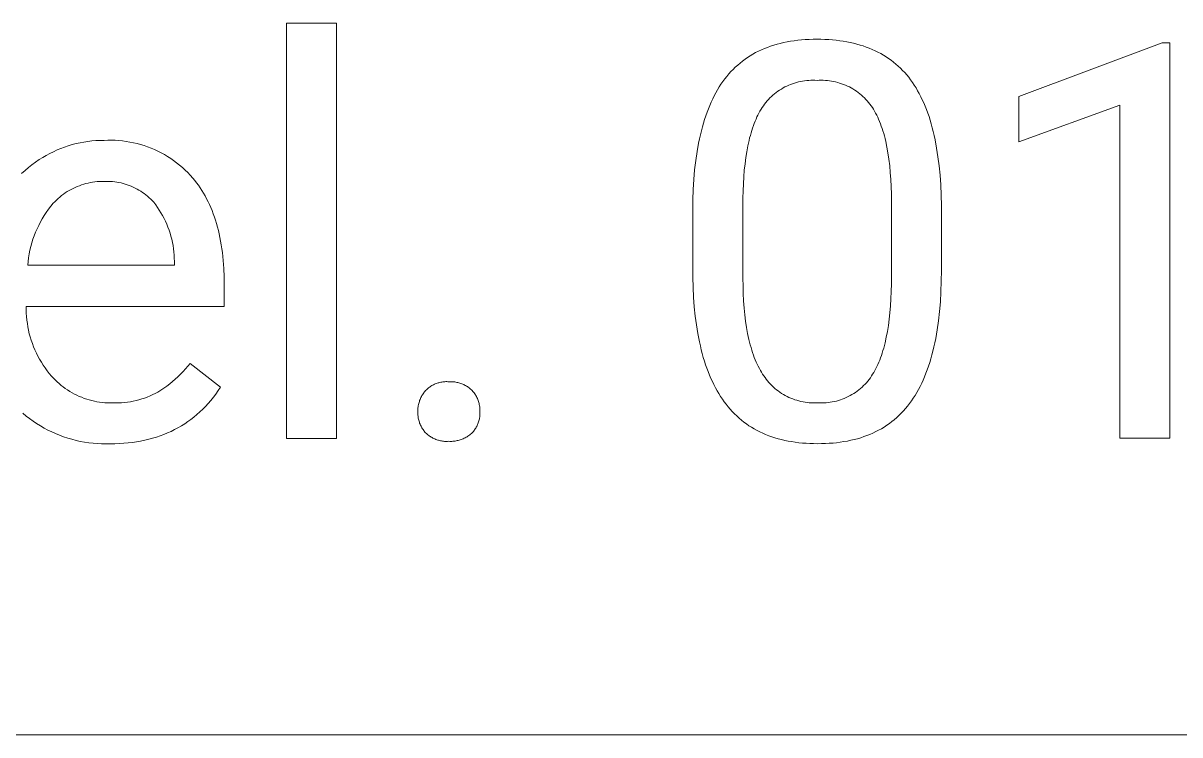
# Model space of a CAD drawing. Header units: millimetres. Extents: x -962 to 3068, y -237 to 2578.
# Drawn here: x 2133.1 to 2245.2, y -12 to 57 of the extents above; entities that cross this region are included whole.
import ezdxf

# ---------------------------------------------------------------- set-up
doc = ezdxf.new("R2010")
doc.units = ezdxf.units.MM
doc.header["$MEASUREMENT"] = 0
doc.layers.add('Domyślny', color=7, linetype='Continuous', true_color=0x000000)

msp = doc.modelspace()

# ---------------------------------------------------------------- linework, layer by layer
at = {"layer": 'Domyślny', "color": 18, "lineweight": 15, "true_color": 0x000000}
for p, q in [((2158.61, 16.73), (2158.61, 56.99)), ((2158.61, 56.99), (2163.45, 56.99)), ((2163.45, 56.99), (2163.45, 16.73)), ((2205.81, 54.85), (2206.13, 54.94)), ((2206.13, 54.94), (2206.45, 55.03)), ((2206.45, 55.03), (2206.77, 55.1)), ((2206.77, 55.1), (2207.11, 55.17)), ((2207.11, 55.17), (2207.45, 55.23)), ((2207.45, 55.23), (2207.79, 55.28)), ((2207.79, 55.28), (2208.15, 55.33)), ((2208.15, 55.33), (2208.51, 55.36)), ((2208.51, 55.36), (2208.87, 55.39)), ((2208.87, 55.39), (2209.24, 55.41)), ((2209.24, 55.41), (2209.62, 55.42)), ((2209.62, 55.42), (2210.01, 55.43)), ((2210.01, 55.43), (2210.39, 55.42)), ((2210.39, 55.42), (2210.77, 55.41)), ((2210.77, 55.41), (2211.14, 55.39)), ((2211.14, 55.39), (2211.5, 55.37)), ((2211.5, 55.37), (2211.86, 55.33)), ((2211.86, 55.33), (2212.21, 55.29)), ((2212.21, 55.29), (2212.55, 55.24)), ((2212.55, 55.24), (2212.89, 55.18)), ((2212.89, 55.18), (2213.22, 55.11)), ((2213.22, 55.11), (2213.55, 55.04)), ((2213.55, 55.04), (2213.86, 54.96)), ((2213.86, 54.96), (2214.18, 54.87)), ((2229.56, 49.87), (2243.45, 55.08)), ((2243.45, 55.08), (2244.21, 55.08)), ((2244.21, 55.08), (2244.21, 16.74)), ((2203.28, 53.66), (2203.53, 53.83)), ((2203.53, 53.83), (2203.79, 53.98)), ((2203.79, 53.98), (2204.06, 54.13)), ((2204.06, 54.13), (2204.34, 54.27)), ((2204.34, 54.27), (2204.62, 54.4)), ((2204.62, 54.4), (2204.91, 54.53)), ((2204.91, 54.53), (2205.2, 54.64)), ((2205.2, 54.64), (2205.5, 54.75)), ((2205.5, 54.75), (2205.81, 54.85)), ((2214.18, 54.87), (2214.48, 54.78)), ((2214.48, 54.78), (2214.78, 54.67)), ((2214.78, 54.67), (2215.07, 54.56)), ((2215.07, 54.56), (2215.36, 54.44)), ((2215.36, 54.44), (2215.64, 54.32)), ((2215.64, 54.32), (2215.91, 54.18)), ((2215.91, 54.18), (2216.18, 54.04)), ((2216.18, 54.04), (2216.44, 53.89)), ((2216.44, 53.89), (2216.7, 53.73)), ((2201.87, 52.51), (2202.09, 52.72)), ((2202.09, 52.72), (2202.32, 52.93)), ((2202.32, 52.93), (2202.55, 53.12)), ((2202.55, 53.12), (2202.78, 53.31)), ((2202.78, 53.31), (2203.03, 53.49)), ((2203.03, 53.49), (2203.28, 53.66)), ((2216.7, 53.73), (2216.94, 53.57)), ((2216.94, 53.57), (2217.19, 53.39)), ((2217.19, 53.39), (2217.42, 53.21)), ((2217.42, 53.21), (2217.65, 53.02)), ((2217.65, 53.02), (2217.87, 52.83)), ((2217.87, 52.83), (2218.09, 52.63)), ((2200.88, 51.33), (2201.07, 51.58)), ((2201.07, 51.58), (2201.26, 51.83)), ((2201.26, 51.83), (2201.46, 52.06)), ((2201.46, 52.06), (2201.66, 52.29)), ((2201.66, 52.29), (2201.87, 52.51)), ((2218.09, 52.63), (2218.3, 52.41)), ((2218.3, 52.41), (2218.51, 52.2)), ((2218.51, 52.2), (2218.7, 51.97)), ((2218.7, 51.97), (2218.9, 51.74)), ((2218.9, 51.74), (2219.08, 51.49)), ((2200.2, 50.24), (2200.36, 50.53)), ((2200.36, 50.53), (2200.53, 50.81)), ((2200.53, 50.81), (2200.7, 51.07)), ((2200.7, 51.07), (2200.88, 51.33)), ((2206.38, 50.5), (2206.22, 50.38)), ((2206.55, 50.6), (2206.38, 50.5)), ((2206.73, 50.71), (2206.55, 50.6)), ((2206.9, 50.8), (2206.73, 50.71)), ((2207.08, 50.89), (2206.9, 50.8)), ((2207.27, 50.97), (2207.08, 50.89)), ((2207.45, 51.05), (2207.27, 50.97)), ((2207.64, 51.12), (2207.45, 51.05)), ((2207.83, 51.18), (2207.64, 51.12)), ((2208.02, 51.24), (2207.83, 51.18)), ((2208.22, 51.29), (2208.02, 51.24)), ((2208.41, 51.33), (2208.22, 51.29)), ((2208.61, 51.37), (2208.41, 51.33)), ((2208.81, 51.4), (2208.61, 51.37)), ((2209.01, 51.43), (2208.81, 51.4)), ((2209.21, 51.44), (2209.01, 51.43)), ((2209.41, 51.45), (2209.21, 51.44)), ((2209.61, 51.46), (2209.41, 51.45)), ((2209.81, 51.45), (2209.61, 51.46)), ((2210.01, 51.44), (2209.81, 51.45)), ((2210.21, 51.45), (2210.01, 51.44)), ((2210.41, 51.46), (2210.21, 51.45)), ((2210.61, 51.45), (2210.41, 51.46)), ((2210.82, 51.44), (2210.61, 51.45)), ((2211.02, 51.43), (2210.82, 51.44)), ((2211.22, 51.4), (2211.02, 51.43)), ((2211.42, 51.37), (2211.22, 51.4)), ((2211.62, 51.34), (2211.42, 51.37)), ((2211.81, 51.29), (2211.62, 51.34)), ((2212.01, 51.24), (2211.81, 51.29)), ((2212.2, 51.18), (2212.01, 51.24)), ((2212.39, 51.12), (2212.2, 51.18)), ((2212.58, 51.05), (2212.39, 51.12)), ((2212.77, 50.97), (2212.58, 51.05)), ((2212.96, 50.89), (2212.77, 50.97)), ((2213.14, 50.8), (2212.96, 50.89)), ((2213.32, 50.71), (2213.14, 50.8)), ((2213.49, 50.61), (2213.32, 50.71)), ((2213.66, 50.5), (2213.49, 50.61)), ((2213.83, 50.39), (2213.66, 50.5)), ((2219.08, 51.49), (2219.26, 51.24)), ((2219.26, 51.24), (2219.43, 50.98)), ((2219.43, 50.98), (2219.6, 50.72)), ((2219.6, 50.72), (2219.76, 50.44)), ((2199.61, 49.02), (2199.75, 49.34)), ((2199.75, 49.34), (2199.9, 49.65)), ((2199.9, 49.65), (2200.05, 49.95)), ((2200.05, 49.95), (2200.2, 50.24)), ((2205.18, 49.45), (2205.05, 49.29)), ((2205.31, 49.59), (2205.18, 49.45)), ((2205.45, 49.74), (2205.31, 49.59)), ((2205.6, 49.88), (2205.45, 49.74)), ((2205.74, 50.01), (2205.6, 49.88)), ((2205.9, 50.14), (2205.74, 50.01)), ((2206.06, 50.27), (2205.9, 50.14)), ((2206.22, 50.38), (2206.06, 50.27)), ((2213.99, 50.27), (2213.83, 50.39)), ((2214.15, 50.14), (2213.99, 50.27)), ((2214.31, 50.01), (2214.15, 50.14)), ((2214.46, 49.88), (2214.31, 50.01)), ((2214.6, 49.74), (2214.46, 49.88)), ((2214.75, 49.6), (2214.6, 49.74)), ((2214.88, 49.45), (2214.75, 49.6)), ((2215.01, 49.29), (2214.88, 49.45)), ((2219.76, 50.44), (2219.92, 50.16)), ((2219.92, 50.16), (2220.07, 49.86)), ((2220.07, 49.86), (2220.21, 49.56)), ((2220.21, 49.56), (2220.35, 49.25)), ((2229.56, 45.47), (2229.56, 49.87)), ((2199.23, 48.01), (2199.35, 48.36)), ((2199.35, 48.36), (2199.48, 48.69)), ((2199.48, 48.69), (2199.61, 49.02)), ((2204.38, 48.27), (2204.28, 48.08)), ((2204.48, 48.46), (2204.38, 48.27)), ((2204.59, 48.64), (2204.48, 48.46)), ((2204.69, 48.81), (2204.59, 48.64)), ((2204.81, 48.97), (2204.69, 48.81)), ((2204.92, 49.13), (2204.81, 48.97)), ((2205.05, 49.29), (2204.92, 49.13)), ((2215.14, 49.13), (2215.01, 49.29)), ((2215.26, 48.97), (2215.14, 49.13)), ((2215.37, 48.81), (2215.26, 48.97)), ((2215.48, 48.64), (2215.37, 48.81)), ((2215.59, 48.46), (2215.48, 48.64)), ((2215.69, 48.27), (2215.59, 48.46)), ((2215.79, 48.08), (2215.69, 48.27)), ((2220.35, 49.25), (2220.49, 48.93)), ((2220.49, 48.93), (2220.62, 48.61)), ((2220.62, 48.61), (2220.74, 48.27)), ((2220.74, 48.27), (2220.86, 47.93)), ((2239.34, 49.05), (2229.56, 45.47)), ((2239.34, 16.74), (2239.34, 49.05)), ((2198.9, 46.93), (2199, 47.3)), ((2199, 47.3), (2199.11, 47.66)), ((2199.11, 47.66), (2199.23, 48.01)), ((2203.92, 47.27), (2203.84, 47.05)), ((2204.01, 47.48), (2203.92, 47.27)), ((2204.1, 47.69), (2204.01, 47.48)), ((2204.19, 47.89), (2204.1, 47.69)), ((2204.28, 48.08), (2204.19, 47.89)), ((2215.89, 47.88), (2215.79, 48.08)), ((2215.98, 47.67), (2215.89, 47.88)), ((2216.07, 47.46), (2215.98, 47.67)), ((2216.16, 47.24), (2216.07, 47.46)), ((2216.24, 47.01), (2216.16, 47.24)), ((2220.86, 47.93), (2220.97, 47.58)), ((2220.97, 47.58), (2221.08, 47.22)), ((2221.08, 47.22), (2221.18, 46.85)), ((2198.61, 45.77), (2198.7, 46.16)), ((2198.7, 46.16), (2198.8, 46.55)), ((2198.8, 46.55), (2198.9, 46.93)), ((2203.55, 46.11), (2203.48, 45.86)), ((2203.61, 46.35), (2203.55, 46.11)), ((2203.69, 46.59), (2203.61, 46.35)), ((2203.76, 46.82), (2203.69, 46.59)), ((2203.84, 47.05), (2203.76, 46.82)), ((2216.32, 46.78), (2216.24, 47.01)), ((2216.4, 46.54), (2216.32, 46.78)), ((2216.47, 46.3), (2216.4, 46.54)), ((2216.54, 46.05), (2216.47, 46.3)), ((2216.6, 45.79), (2216.54, 46.05)), ((2221.18, 46.85), (2221.27, 46.47)), ((2221.27, 46.47), (2221.37, 46.09)), ((2221.37, 46.09), (2221.45, 45.69)), ((2136.72, 44.83), (2137.08, 44.97)), ((2137.08, 44.97), (2137.45, 45.1)), ((2137.45, 45.1), (2137.83, 45.21)), ((2137.83, 45.21), (2138.2, 45.31)), ((2138.2, 45.31), (2138.59, 45.39)), ((2138.59, 45.39), (2138.97, 45.46)), ((2138.97, 45.46), (2139.35, 45.52)), ((2139.35, 45.52), (2139.74, 45.57)), ((2139.74, 45.57), (2140.13, 45.6)), ((2140.13, 45.6), (2140.52, 45.62)), ((2140.52, 45.62), (2140.91, 45.62)), ((2140.91, 45.62), (2141.27, 45.64)), ((2141.27, 45.64), (2141.63, 45.64)), ((2141.63, 45.64), (2141.99, 45.63)), ((2141.99, 45.63), (2142.34, 45.61)), ((2142.34, 45.61), (2142.7, 45.57)), ((2142.7, 45.57), (2143.06, 45.52)), ((2143.06, 45.52), (2143.41, 45.46)), ((2143.41, 45.46), (2143.76, 45.39)), ((2143.76, 45.39), (2144.11, 45.31)), ((2144.11, 45.31), (2144.46, 45.22)), ((2144.46, 45.22), (2144.8, 45.11)), ((2144.8, 45.11), (2145.14, 44.99)), ((2145.14, 44.99), (2145.47, 44.87)), ((2145.47, 44.87), (2145.8, 44.73)), ((2198.38, 44.53), (2198.53, 45.36)), ((2198.53, 45.36), (2198.61, 45.77)), ((2203.3, 45.08), (2203.2, 44.52)), ((2203.42, 45.6), (2203.3, 45.08)), ((2203.48, 45.86), (2203.42, 45.6)), ((2216.67, 45.52), (2216.6, 45.79)), ((2216.78, 44.98), (2216.67, 45.52)), ((2216.88, 44.4), (2216.78, 44.98)), ((2221.45, 45.69), (2221.6, 44.88)), ((2221.6, 44.88), (2221.73, 44.04)), ((2134.28, 43.51), (2134.64, 43.76)), ((2134.64, 43.76), (2134.97, 43.97)), ((2134.97, 43.97), (2135.31, 44.16)), ((2135.31, 44.16), (2135.65, 44.35)), ((2135.65, 44.35), (2136, 44.52)), ((2136, 44.52), (2136.36, 44.69)), ((2136.36, 44.69), (2136.72, 44.83)), ((2145.8, 44.73), (2146.13, 44.57)), ((2146.13, 44.57), (2146.45, 44.41)), ((2146.45, 44.41), (2146.76, 44.24)), ((2146.76, 44.24), (2147.07, 44.06)), ((2147.07, 44.06), (2147.37, 43.86)), ((2147.37, 43.86), (2147.66, 43.66)), ((2198.26, 43.66), (2198.38, 44.53)), ((2203.1, 43.95), (2203.03, 43.35)), ((2203.2, 44.52), (2203.1, 43.95)), ((2216.97, 43.8), (2216.88, 44.4)), ((2217.05, 43.17), (2216.97, 43.8)), ((2221.73, 44.04), (2221.84, 43.16)), ((2132.93, 42.41), (2133.26, 42.71)), ((2133.26, 42.71), (2133.59, 42.99)), ((2133.59, 42.99), (2133.93, 43.26)), ((2133.93, 43.26), (2134.28, 43.51)), ((2147.66, 43.66), (2147.95, 43.45)), ((2147.95, 43.45), (2148.23, 43.22)), ((2148.23, 43.22), (2148.51, 42.99)), ((2148.51, 42.99), (2148.77, 42.75)), ((2148.77, 42.75), (2149.03, 42.5)), ((2198.07, 41.83), (2198.15, 42.76)), ((2198.15, 42.76), (2198.26, 43.66)), ((2202.96, 42.73), (2202.91, 42.08)), ((2203.03, 43.35), (2202.96, 42.73)), ((2217.11, 42.52), (2217.05, 43.17)), ((2221.84, 43.16), (2221.93, 42.25)), ((2139.37, 41.48), (2139.16, 41.43)), ((2139.59, 41.53), (2139.37, 41.48)), ((2139.81, 41.56), (2139.59, 41.53)), ((2140.03, 41.59), (2139.81, 41.56)), ((2140.25, 41.62), (2140.03, 41.59)), ((2140.47, 41.63), (2140.25, 41.62)), ((2140.69, 41.64), (2140.47, 41.63)), ((2140.91, 41.64), (2140.69, 41.64)), ((2141.12, 41.64), (2140.91, 41.64)), ((2141.33, 41.64), (2141.12, 41.64)), ((2141.53, 41.63), (2141.33, 41.64)), ((2141.74, 41.62), (2141.53, 41.63)), ((2141.95, 41.6), (2141.74, 41.62)), ((2142.15, 41.57), (2141.95, 41.6)), ((2142.36, 41.53), (2142.15, 41.57)), ((2142.56, 41.49), (2142.36, 41.53)), ((2142.76, 41.44), (2142.56, 41.49)), ((2149.03, 42.5), (2149.27, 42.24)), ((2149.27, 42.24), (2149.51, 41.97)), ((2149.51, 41.97), (2149.7, 41.74)), ((2149.7, 41.74), (2149.88, 41.51)), ((2149.88, 41.51), (2150.06, 41.27)), ((2198.02, 40.86), (2198.07, 41.83)), ((2202.91, 42.08), (2202.87, 41.41)), ((2217.15, 41.84), (2217.11, 42.52)), ((2217.19, 41.14), (2217.15, 41.84)), ((2221.93, 42.25), (2222, 41.3)), ((2136.97, 40.4), (2136.8, 40.27)), ((2137.15, 40.53), (2136.97, 40.4)), ((2137.34, 40.65), (2137.15, 40.53)), ((2137.53, 40.76), (2137.34, 40.65)), ((2137.72, 40.87), (2137.53, 40.76)), ((2137.92, 40.97), (2137.72, 40.87)), ((2138.12, 41.06), (2137.92, 40.97)), ((2138.32, 41.15), (2138.12, 41.06)), ((2138.53, 41.23), (2138.32, 41.15)), ((2138.74, 41.31), (2138.53, 41.23)), ((2138.95, 41.37), (2138.74, 41.31)), ((2139.16, 41.43), (2138.95, 41.37)), ((2142.96, 41.38), (2142.76, 41.44)), ((2143.16, 41.32), (2142.96, 41.38)), ((2143.35, 41.25), (2143.16, 41.32)), ((2143.55, 41.17), (2143.35, 41.25)), ((2143.74, 41.09), (2143.55, 41.17)), ((2143.92, 41), (2143.74, 41.09)), ((2144.11, 40.9), (2143.92, 41)), ((2144.29, 40.8), (2144.11, 40.9)), ((2144.47, 40.69), (2144.29, 40.8)), ((2144.64, 40.58), (2144.47, 40.69)), ((2144.81, 40.46), (2144.64, 40.58)), ((2144.97, 40.33), (2144.81, 40.46)), ((2150.06, 41.27), (2150.23, 41.02)), ((2150.23, 41.02), (2150.4, 40.76)), ((2150.4, 40.76), (2150.55, 40.5)), ((2150.55, 40.5), (2150.71, 40.24)), ((2197.98, 39.86), (2198.02, 40.86)), ((2202.84, 40.72), (2202.83, 40.01)), ((2202.87, 41.41), (2202.84, 40.72)), ((2217.21, 40.4), (2217.19, 41.14)), ((2217.22, 39.64), (2217.21, 40.4)), ((2222, 41.3), (2222.04, 40.32)), ((2135.99, 39.52), (2135.75, 39.23)), ((2136.14, 39.68), (2135.99, 39.52)), ((2136.29, 39.83), (2136.14, 39.68)), ((2136.46, 39.98), (2136.29, 39.83)), ((2136.62, 40.13), (2136.46, 39.98)), ((2136.8, 40.27), (2136.62, 40.13)), ((2145.13, 40.2), (2144.97, 40.33)), ((2145.29, 40.06), (2145.13, 40.2)), ((2145.44, 39.92), (2145.29, 40.06)), ((2145.59, 39.78), (2145.44, 39.92)), ((2145.73, 39.62), (2145.59, 39.78)), ((2145.92, 39.38), (2145.73, 39.62)), ((2146.1, 39.13), (2145.92, 39.38)), ((2150.71, 40.24), (2150.85, 39.96)), ((2150.85, 39.96), (2150.99, 39.68)), ((2150.99, 39.68), (2151.13, 39.4)), ((2151.13, 39.4), (2151.26, 39.11)), ((2197.97, 38.83), (2197.98, 39.86)), ((2202.83, 40.01), (2202.83, 32.25)), ((2217.22, 31.7), (2217.22, 39.64)), ((2222.04, 40.32), (2222.06, 39.31)), ((2222.06, 39.31), (2222.06, 33.01)), ((2135.12, 38.34), (2134.93, 38.02)), ((2135.32, 38.64), (2135.12, 38.34)), ((2135.53, 38.94), (2135.32, 38.64)), ((2135.75, 39.23), (2135.53, 38.94)), ((2146.27, 38.87), (2146.1, 39.13)), ((2146.43, 38.6), (2146.27, 38.87)), ((2146.58, 38.33), (2146.43, 38.6)), ((2146.73, 38.06), (2146.58, 38.33)), ((2151.26, 39.11), (2151.38, 38.81)), ((2151.38, 38.81), (2151.49, 38.5)), ((2151.49, 38.5), (2151.61, 38.19)), ((2151.61, 38.19), (2151.71, 37.88)), ((2197.97, 32.36), (2197.97, 38.83)), ((2134.42, 37.05), (2134.28, 36.71)), ((2134.58, 37.38), (2134.42, 37.05)), ((2134.75, 37.71), (2134.58, 37.38)), ((2134.93, 38.02), (2134.75, 37.71)), ((2146.86, 37.78), (2146.73, 38.06)), ((2146.99, 37.5), (2146.86, 37.78)), ((2147.11, 37.21), (2146.99, 37.5)), ((2147.21, 36.92), (2147.11, 37.21)), ((2151.71, 37.88), (2151.81, 37.55)), ((2151.81, 37.55), (2151.9, 37.22)), ((2151.9, 37.22), (2151.99, 36.89)), ((2134.02, 36.03), (2133.91, 35.68)), ((2134.14, 36.37), (2134.02, 36.03)), ((2134.28, 36.71), (2134.14, 36.37)), ((2147.31, 36.63), (2147.21, 36.92)), ((2147.4, 36.33), (2147.31, 36.63)), ((2147.47, 36.03), (2147.4, 36.33)), ((2147.54, 35.73), (2147.47, 36.03)), ((2151.99, 36.89), (2152.07, 36.55)), ((2152.07, 36.55), (2152.14, 36.2)), ((2152.14, 36.2), (2152.21, 35.85)), ((2133.73, 34.97), (2133.66, 34.61)), ((2133.82, 35.32), (2133.73, 34.97)), ((2133.91, 35.68), (2133.82, 35.32)), ((2147.6, 35.42), (2147.54, 35.73)), ((2147.65, 35.12), (2147.6, 35.42)), ((2147.68, 34.81), (2147.65, 35.12)), ((2147.71, 34.5), (2147.68, 34.81)), ((2152.21, 35.85), (2152.27, 35.49)), ((2152.27, 35.49), (2152.33, 35.12)), ((2152.33, 35.12), (2152.38, 34.75)), ((2133.55, 33.88), (2133.52, 33.52)), ((2133.6, 34.25), (2133.55, 33.88)), ((2133.66, 34.61), (2133.6, 34.25)), ((2147.72, 34.19), (2147.71, 34.5)), ((2147.73, 33.88), (2147.72, 34.19)), ((2147.73, 33.52), (2147.73, 33.88)), ((2152.38, 34.75), (2152.47, 33.98)), ((2152.47, 33.98), (2152.53, 33.2)), ((2133.52, 33.52), (2147.73, 33.52)), ((2152.53, 33.2), (2152.56, 32.38)), ((2222.06, 33.01), (2222.05, 31.97)), ((2152.56, 32.38), (2152.57, 31.54)), ((2152.57, 31.54), (2152.57, 29.53)), ((2198, 31.37), (2197.97, 32.36)), ((2202.83, 32.25), (2202.84, 31.49)), ((2202.84, 31.49), (2202.86, 30.76)), ((2217.2, 30.96), (2217.22, 31.7)), ((2222.05, 31.97), (2222.01, 30.95)), ((2198.04, 30.41), (2198, 31.37)), ((2198.11, 29.48), (2198.04, 30.41)), ((2202.86, 30.76), (2202.89, 30.05)), ((2217.17, 30.26), (2217.2, 30.96)), ((2222.01, 30.95), (2221.96, 29.98)), ((2152.57, 29.53), (2133.37, 29.53)), ((2133.37, 29.53), (2133.37, 29.2)), ((2133.37, 29.2), (2133.38, 28.86)), ((2198.2, 28.59), (2198.11, 29.48)), ((2202.89, 30.05), (2202.94, 29.37)), ((2202.94, 29.37), (2203.01, 28.71)), ((2217.07, 28.91), (2217.13, 29.57)), ((2217.13, 29.57), (2217.17, 30.26)), ((2221.96, 29.98), (2221.88, 29.03)), ((2133.38, 28.86), (2133.4, 28.53)), ((2133.4, 28.53), (2133.43, 28.2)), ((2133.43, 28.2), (2133.48, 27.86)), ((2198.32, 27.73), (2198.2, 28.59)), ((2203.01, 28.71), (2203.08, 28.08)), ((2203.08, 28.08), (2203.18, 27.47)), ((2216.92, 27.67), (2217, 28.28)), ((2217, 28.28), (2217.07, 28.91)), ((2221.78, 28.12), (2221.65, 27.24)), ((2221.88, 29.03), (2221.78, 28.12)), ((2133.48, 27.86), (2133.53, 27.53)), ((2133.53, 27.53), (2133.6, 27.21)), ((2133.6, 27.21), (2133.67, 26.88)), ((2198.45, 26.89), (2198.32, 27.73)), ((2203.18, 27.47), (2203.28, 26.89)), ((2216.72, 26.53), (2216.83, 27.09)), ((2216.83, 27.09), (2216.92, 27.67)), ((2221.65, 27.24), (2221.51, 26.4)), ((2133.67, 26.88), (2133.76, 26.56)), ((2133.76, 26.56), (2133.86, 26.24)), ((2133.86, 26.24), (2133.97, 25.92)), ((2133.97, 25.92), (2134.09, 25.61)), ((2198.61, 26.09), (2198.45, 26.89)), ((2198.7, 25.7), (2198.61, 26.09)), ((2203.28, 26.89), (2203.4, 26.33)), ((2203.4, 26.33), (2203.47, 26.06)), ((2203.47, 26.06), (2203.54, 25.8)), ((2203.54, 25.8), (2203.61, 25.54)), ((2216.54, 25.74), (2216.6, 26)), ((2216.6, 26), (2216.72, 26.53)), ((2221.42, 25.99), (2221.34, 25.59)), ((2221.51, 26.4), (2221.42, 25.99)), ((2134.09, 25.61), (2134.22, 25.3)), ((2134.22, 25.3), (2134.36, 25)), ((2134.36, 25), (2134.51, 24.7)), ((2134.51, 24.7), (2134.67, 24.4)), ((2198.79, 25.32), (2198.7, 25.7)), ((2198.89, 24.95), (2198.79, 25.32)), ((2198.99, 24.58), (2198.89, 24.95)), ((2203.61, 25.54), (2203.68, 25.29)), ((2203.68, 25.29), (2203.76, 25.05)), ((2203.76, 25.05), (2203.85, 24.81)), ((2203.85, 24.81), (2203.93, 24.58)), ((2216.17, 24.54), (2216.25, 24.77)), ((2216.25, 24.77), (2216.32, 25)), ((2216.32, 25), (2216.4, 25.24)), ((2216.4, 25.24), (2216.47, 25.49)), ((2216.47, 25.49), (2216.54, 25.74)), ((2221.14, 24.82), (2221.04, 24.45)), ((2221.24, 25.2), (2221.14, 24.82)), ((2221.34, 25.59), (2221.24, 25.2)), ((2134.67, 24.4), (2134.84, 24.12)), ((2134.84, 24.12), (2135.02, 23.83)), ((2135.02, 23.83), (2135.2, 23.56)), ((2135.2, 23.56), (2135.4, 23.29)), ((2148.81, 23.46), (2149.03, 23.73)), ((2149.03, 23.73), (2149.25, 24)), ((2149.25, 24), (2152.21, 21.69)), ((2199.1, 24.22), (2198.99, 24.58)), ((2199.21, 23.87), (2199.1, 24.22)), ((2199.33, 23.53), (2199.21, 23.87)), ((2203.93, 24.58), (2204.02, 24.35)), ((2204.02, 24.35), (2204.12, 24.13)), ((2204.12, 24.13), (2204.22, 23.92)), ((2204.22, 23.92), (2204.32, 23.72)), ((2204.32, 23.72), (2204.42, 23.52)), ((2215.71, 23.5), (2215.81, 23.7)), ((2215.81, 23.7), (2215.9, 23.9)), ((2215.9, 23.9), (2215.99, 24.11)), ((2215.99, 24.11), (2216.08, 24.32)), ((2216.08, 24.32), (2216.17, 24.54)), ((2220.81, 23.72), (2220.69, 23.38)), ((2220.93, 24.08), (2220.81, 23.72)), ((2221.04, 24.45), (2220.93, 24.08)), ((2135.4, 23.29), (2135.61, 23.02)), ((2135.61, 23.02), (2135.82, 22.77)), ((2135.82, 22.77), (2136, 22.58)), ((2136, 22.58), (2136.18, 22.39)), ((2147.56, 22.23), (2147.82, 22.46)), ((2147.82, 22.46), (2148.08, 22.7)), ((2148.08, 22.7), (2148.33, 22.94)), ((2148.33, 22.94), (2148.57, 23.2)), ((2148.57, 23.2), (2148.81, 23.46)), ((2199.46, 23.2), (2199.33, 23.53)), ((2199.59, 22.87), (2199.46, 23.2)), ((2199.73, 22.55), (2199.59, 22.87)), ((2199.87, 22.24), (2199.73, 22.55)), ((2204.42, 23.52), (2204.53, 23.32)), ((2204.53, 23.32), (2204.64, 23.14)), ((2204.64, 23.14), (2204.74, 22.96)), ((2204.74, 22.96), (2204.85, 22.79)), ((2204.85, 22.79), (2204.97, 22.62)), ((2204.97, 22.62), (2205.09, 22.46)), ((2205.09, 22.46), (2205.22, 22.3)), ((2214.93, 22.29), (2215.06, 22.45)), ((2215.06, 22.45), (2215.18, 22.61)), ((2215.18, 22.61), (2215.29, 22.78)), ((2215.29, 22.78), (2215.4, 22.95)), ((2215.4, 22.95), (2215.51, 23.13)), ((2215.51, 23.13), (2215.61, 23.31)), ((2215.61, 23.31), (2215.71, 23.5)), ((2220.43, 22.7), (2220.29, 22.38)), ((2220.56, 23.04), (2220.43, 22.7)), ((2220.69, 23.38), (2220.56, 23.04)), ((2136.18, 22.39), (2136.36, 22.21)), ((2136.36, 22.21), (2136.55, 22.04)), ((2136.55, 22.04), (2136.75, 21.87)), ((2136.75, 21.87), (2136.95, 21.72)), ((2136.95, 21.72), (2137.16, 21.56)), ((2137.16, 21.56), (2137.38, 21.42)), ((2137.38, 21.42), (2137.59, 21.28)), ((2146.13, 21.22), (2146.43, 21.41)), ((2146.43, 21.41), (2146.72, 21.6)), ((2146.72, 21.6), (2147.01, 21.8)), ((2147.01, 21.8), (2147.29, 22.01)), ((2147.29, 22.01), (2147.56, 22.23)), ((2151.98, 21.36), (2151.75, 21.03)), ((2152.21, 21.69), (2151.98, 21.36)), ((2172.01, 21.29), (2172.08, 21.37)), ((2172.08, 21.37), (2172.15, 21.44)), ((2172.15, 21.44), (2172.22, 21.5)), ((2172.22, 21.5), (2172.29, 21.57)), ((2172.29, 21.57), (2172.36, 21.63)), ((2172.36, 21.63), (2172.44, 21.68)), ((2172.44, 21.68), (2172.51, 21.74)), ((2172.51, 21.74), (2172.59, 21.79)), ((2172.59, 21.79), (2172.67, 21.84)), ((2172.67, 21.84), (2172.76, 21.89)), ((2172.76, 21.89), (2172.84, 21.93)), ((2172.84, 21.93), (2172.93, 21.97)), ((2172.93, 21.97), (2173.01, 22.01)), ((2173.01, 22.01), (2173.1, 22.04)), ((2173.1, 22.04), (2173.19, 22.08)), ((2173.19, 22.08), (2173.28, 22.11)), ((2173.28, 22.11), (2173.37, 22.13)), ((2173.37, 22.13), (2173.46, 22.15)), ((2173.46, 22.15), (2173.56, 22.17)), ((2173.56, 22.17), (2173.65, 22.19)), ((2173.65, 22.19), (2173.74, 22.2)), ((2173.74, 22.2), (2173.84, 22.21)), ((2173.84, 22.21), (2173.93, 22.22)), ((2173.93, 22.22), (2174.03, 22.23)), ((2174.03, 22.23), (2174.12, 22.23)), ((2174.12, 22.23), (2174.22, 22.22)), ((2174.22, 22.22), (2174.31, 22.22)), ((2174.31, 22.22), (2174.41, 22.22)), ((2174.41, 22.22), (2174.51, 22.22)), ((2174.51, 22.22), (2174.61, 22.22)), ((2174.61, 22.22), (2174.71, 22.22)), ((2174.71, 22.22), (2174.81, 22.21)), ((2174.81, 22.21), (2174.91, 22.2)), ((2174.91, 22.2), (2175.01, 22.18)), ((2175.01, 22.18), (2175.11, 22.16)), ((2175.11, 22.16), (2175.21, 22.14)), ((2175.21, 22.14), (2175.3, 22.12)), ((2175.3, 22.12), (2175.4, 22.09)), ((2175.4, 22.09), (2175.49, 22.06)), ((2175.49, 22.06), (2175.59, 22.02)), ((2175.59, 22.02), (2175.68, 21.98)), ((2175.68, 21.98), (2175.77, 21.94)), ((2175.77, 21.94), (2175.86, 21.9)), ((2175.86, 21.9), (2175.95, 21.85)), ((2175.95, 21.85), (2176.04, 21.8)), ((2176.04, 21.8), (2176.12, 21.75)), ((2176.12, 21.75), (2176.21, 21.69)), ((2176.21, 21.69), (2176.29, 21.63)), ((2176.29, 21.63), (2176.37, 21.57)), ((2176.37, 21.57), (2176.44, 21.51)), ((2176.44, 21.51), (2176.52, 21.44)), ((2176.52, 21.44), (2176.59, 21.37)), ((2176.59, 21.37), (2176.66, 21.29)), ((2200.01, 21.94), (2199.87, 22.24)), ((2200.17, 21.64), (2200.01, 21.94)), ((2200.33, 21.35), (2200.17, 21.64)), ((2200.49, 21.07), (2200.33, 21.35)), ((2205.22, 22.3), (2205.35, 22.15)), ((2205.35, 22.15), (2205.49, 22)), ((2205.49, 22), (2205.63, 21.85)), ((2205.63, 21.85), (2205.78, 21.71)), ((2205.78, 21.71), (2205.93, 21.58)), ((2205.93, 21.58), (2206.09, 21.45)), ((2206.09, 21.45), (2206.25, 21.33)), ((2206.25, 21.33), (2206.41, 21.21)), ((2213.73, 21.19), (2213.89, 21.31)), ((2213.89, 21.31), (2214.06, 21.43)), ((2214.06, 21.43), (2214.21, 21.56)), ((2214.21, 21.56), (2214.37, 21.7)), ((2214.37, 21.7), (2214.51, 21.84)), ((2214.51, 21.84), (2214.66, 21.98)), ((2214.66, 21.98), (2214.8, 22.13)), ((2214.8, 22.13), (2214.93, 22.29)), ((2219.84, 21.46), (2219.68, 21.17)), ((2220, 21.76), (2219.84, 21.46)), ((2220.15, 22.07), (2220, 21.76)), ((2220.29, 22.38), (2220.15, 22.07)), ((2137.59, 21.28), (2137.82, 21.15)), ((2137.82, 21.15), (2138.04, 21.03)), ((2138.04, 21.03), (2138.27, 20.91)), ((2138.27, 20.91), (2138.51, 20.8)), ((2138.51, 20.8), (2138.75, 20.71)), ((2138.75, 20.71), (2138.99, 20.61)), ((2138.99, 20.61), (2139.23, 20.53)), ((2139.23, 20.53), (2139.48, 20.46)), ((2139.48, 20.46), (2139.73, 20.39)), ((2139.73, 20.39), (2139.98, 20.33)), ((2139.98, 20.33), (2140.23, 20.28)), ((2140.23, 20.28), (2140.48, 20.24)), ((2140.48, 20.24), (2140.74, 20.21)), ((2140.74, 20.21), (2141, 20.18)), ((2141, 20.18), (2141.25, 20.17)), ((2142.34, 20.17), (2142.62, 20.18)), ((2142.62, 20.18), (2142.9, 20.21)), ((2142.9, 20.21), (2143.19, 20.24)), ((2143.19, 20.24), (2143.47, 20.28)), ((2143.47, 20.28), (2143.75, 20.34)), ((2143.75, 20.34), (2144.02, 20.4)), ((2144.02, 20.4), (2144.3, 20.47)), ((2144.3, 20.47), (2144.57, 20.55)), ((2144.57, 20.55), (2144.84, 20.64)), ((2144.84, 20.64), (2145.1, 20.74)), ((2145.1, 20.74), (2145.37, 20.85)), ((2145.37, 20.85), (2145.63, 20.97)), ((2145.63, 20.97), (2145.88, 21.09)), ((2145.88, 21.09), (2146.13, 21.22)), ((2151.26, 20.41), (2151.01, 20.12)), ((2151.51, 20.72), (2151.26, 20.41)), ((2151.75, 21.03), (2151.51, 20.72)), ((2171.41, 20.1), (2171.44, 20.2)), ((2171.44, 20.2), (2171.47, 20.3)), ((2171.47, 20.3), (2171.5, 20.4)), ((2171.5, 20.4), (2171.54, 20.49)), ((2171.54, 20.49), (2171.58, 20.59)), ((2171.58, 20.59), (2171.62, 20.68)), ((2171.62, 20.68), (2171.67, 20.78)), ((2171.67, 20.78), (2171.72, 20.87)), ((2171.72, 20.87), (2171.77, 20.96)), ((2171.77, 20.96), (2171.83, 21.04)), ((2171.83, 21.04), (2171.89, 21.13)), ((2171.89, 21.13), (2171.95, 21.21)), ((2171.95, 21.21), (2172.01, 21.29)), ((2176.66, 21.29), (2176.72, 21.21)), ((2176.72, 21.21), (2176.79, 21.13)), ((2176.79, 21.13), (2176.84, 21.04)), ((2176.84, 21.04), (2176.9, 20.96)), ((2176.9, 20.96), (2176.95, 20.87)), ((2176.95, 20.87), (2177, 20.78)), ((2177, 20.78), (2177.05, 20.68)), ((2177.05, 20.68), (2177.09, 20.59)), ((2177.09, 20.59), (2177.13, 20.5)), ((2177.13, 20.5), (2177.17, 20.4)), ((2177.17, 20.4), (2177.2, 20.3)), ((2177.2, 20.3), (2177.23, 20.2)), ((2177.23, 20.2), (2177.26, 20.1)), ((2200.66, 20.8), (2200.49, 21.07)), ((2200.84, 20.54), (2200.66, 20.8)), ((2201.02, 20.28), (2200.84, 20.54)), ((2201.2, 20.03), (2201.02, 20.28)), ((2206.41, 21.21), (2206.58, 21.09)), ((2206.58, 21.09), (2206.75, 20.99)), ((2206.75, 20.99), (2206.93, 20.89)), ((2206.93, 20.89), (2207.11, 20.79)), ((2207.11, 20.79), (2207.29, 20.7)), ((2207.29, 20.7), (2207.48, 20.62)), ((2207.48, 20.62), (2207.67, 20.55)), ((2207.67, 20.55), (2207.86, 20.48)), ((2207.86, 20.48), (2208.05, 20.42)), ((2208.05, 20.42), (2208.25, 20.36)), ((2208.25, 20.36), (2208.45, 20.31)), ((2208.45, 20.31), (2208.65, 20.27)), ((2208.65, 20.27), (2208.85, 20.23)), ((2208.85, 20.23), (2209.05, 20.21)), ((2209.05, 20.21), (2209.25, 20.19)), ((2209.25, 20.19), (2209.45, 20.17)), ((2210.67, 20.17), (2210.88, 20.18)), ((2210.88, 20.18), (2211.08, 20.2)), ((2211.08, 20.2), (2211.28, 20.23)), ((2211.28, 20.23), (2211.48, 20.26)), ((2211.48, 20.26), (2211.68, 20.3)), ((2211.68, 20.3), (2211.88, 20.35)), ((2211.88, 20.35), (2212.08, 20.4)), ((2212.08, 20.4), (2212.27, 20.46)), ((2212.27, 20.46), (2212.46, 20.53)), ((2212.46, 20.53), (2212.65, 20.61)), ((2212.65, 20.61), (2212.84, 20.69)), ((2212.84, 20.69), (2213.02, 20.78)), ((2213.02, 20.78), (2213.21, 20.87)), ((2213.21, 20.87), (2213.38, 20.97)), ((2213.38, 20.97), (2213.56, 21.08)), ((2213.56, 21.08), (2213.73, 21.19)), ((2219.16, 20.36), (2218.98, 20.1)), ((2219.34, 20.62), (2219.16, 20.36)), ((2219.51, 20.89), (2219.34, 20.62)), ((2219.68, 21.17), (2219.51, 20.89)), ((2133.37, 18.89), (2133.04, 19.16)), ((2141.25, 20.17), (2141.51, 20.16)), ((2141.51, 20.16), (2141.77, 20.16)), ((2141.77, 20.16), (2142.05, 20.16)), ((2142.05, 20.16), (2142.34, 20.17)), ((2150.21, 19.3), (2149.92, 19.04)), ((2150.48, 19.56), (2150.21, 19.3)), ((2150.75, 19.83), (2150.48, 19.56)), ((2151.01, 20.12), (2150.75, 19.83)), ((2171.32, 19.59), (2171.33, 19.69)), ((2171.32, 19.49), (2171.32, 19.59)), ((2171.32, 19.38), (2171.32, 19.49)), ((2171.32, 19.28), (2171.32, 19.38)), ((2171.32, 19.18), (2171.32, 19.28)), ((2171.32, 19.08), (2171.32, 19.18)), ((2171.33, 18.98), (2171.32, 19.08)), ((2171.33, 19.69), (2171.35, 19.8)), ((2171.35, 19.8), (2171.36, 19.9)), ((2171.36, 19.9), (2171.39, 20)), ((2171.39, 20), (2171.41, 20.1)), ((2177.26, 20.1), (2177.28, 20)), ((2177.28, 20), (2177.3, 19.9)), ((2177.3, 19.9), (2177.32, 19.8)), ((2177.32, 19.8), (2177.33, 19.69)), ((2177.33, 19.69), (2177.34, 19.59)), ((2177.34, 19.59), (2177.34, 19.49)), ((2177.34, 19.49), (2177.34, 19.38)), ((2177.34, 19.38), (2177.34, 19.28)), ((2177.34, 19.28), (2177.34, 19.18)), ((2177.34, 19.18), (2177.34, 19.09)), ((2177.34, 19.09), (2177.34, 18.99)), ((2201.4, 19.79), (2201.2, 20.03)), ((2201.6, 19.55), (2201.4, 19.79)), ((2201.8, 19.33), (2201.6, 19.55)), ((2202.01, 19.11), (2201.8, 19.33)), ((2202.23, 18.9), (2202.01, 19.11)), ((2209.45, 20.17), (2209.66, 20.16)), ((2209.66, 20.16), (2209.86, 20.16)), ((2209.86, 20.16), (2210.06, 20.17)), ((2210.06, 20.17), (2210.27, 20.16)), ((2210.27, 20.16), (2210.47, 20.16)), ((2210.47, 20.16), (2210.67, 20.17)), ((2218.17, 19.16), (2217.95, 18.95)), ((2218.38, 19.39), (2218.17, 19.16)), ((2218.59, 19.62), (2218.38, 19.39)), ((2218.78, 19.86), (2218.59, 19.62)), ((2218.98, 20.1), (2218.78, 19.86)), ((2133.7, 18.64), (2133.37, 18.89)), ((2134.03, 18.39), (2133.7, 18.64)), ((2134.38, 18.16), (2134.03, 18.39)), ((2134.74, 17.94), (2134.38, 18.16)), ((2135.1, 17.73), (2134.74, 17.94)), ((2148.41, 17.95), (2148.08, 17.76)), ((2148.73, 18.14), (2148.41, 17.95)), ((2149.04, 18.35), (2148.73, 18.14)), ((2149.34, 18.57), (2149.04, 18.35)), ((2149.63, 18.8), (2149.34, 18.57)), ((2149.92, 19.04), (2149.63, 18.8)), ((2171.34, 18.88), (2171.33, 18.98)), ((2171.35, 18.78), (2171.34, 18.88)), ((2171.37, 18.68), (2171.35, 18.78)), ((2171.39, 18.58), (2171.37, 18.68)), ((2171.41, 18.48), (2171.39, 18.58)), ((2171.44, 18.39), (2171.41, 18.48)), ((2171.47, 18.29), (2171.44, 18.39)), ((2171.5, 18.2), (2171.47, 18.29)), ((2171.54, 18.1), (2171.5, 18.2)), ((2171.58, 18.01), (2171.54, 18.1)), ((2171.63, 17.92), (2171.58, 18.01)), ((2177.07, 17.98), (2177.03, 17.89)), ((2177.11, 18.06), (2177.07, 17.98)), ((2177.15, 18.15), (2177.11, 18.06)), ((2177.18, 18.24), (2177.15, 18.15)), ((2177.21, 18.33), (2177.18, 18.24)), ((2177.24, 18.43), (2177.21, 18.33)), ((2177.26, 18.52), (2177.24, 18.43)), ((2177.29, 18.61), (2177.26, 18.52)), ((2177.3, 18.71), (2177.29, 18.61)), ((2177.32, 18.8), (2177.3, 18.71)), ((2177.33, 18.9), (2177.32, 18.8)), ((2177.34, 18.99), (2177.33, 18.9)), ((2202.45, 18.69), (2202.23, 18.9)), ((2202.68, 18.5), (2202.45, 18.69)), ((2202.92, 18.31), (2202.68, 18.5)), ((2203.16, 18.13), (2202.92, 18.31)), ((2203.41, 17.96), (2203.16, 18.13)), ((2203.67, 17.8), (2203.41, 17.96)), ((2216.77, 18), (2216.51, 17.83)), ((2217.02, 18.17), (2216.77, 18)), ((2217.26, 18.35), (2217.02, 18.17)), ((2217.5, 18.54), (2217.26, 18.35)), ((2217.73, 18.74), (2217.5, 18.54)), ((2217.95, 18.95), (2217.73, 18.74)), ((2135.47, 17.54), (2135.1, 17.73)), ((2135.84, 17.36), (2135.47, 17.54)), ((2136.22, 17.19), (2135.84, 17.36)), ((2136.61, 17.03), (2136.22, 17.19)), ((2137, 16.89), (2136.61, 17.03)), ((2137.4, 16.75), (2137, 16.89)), ((2146, 16.86), (2145.62, 16.74)), ((2146.36, 16.98), (2146, 16.86)), ((2146.72, 17.11), (2146.36, 16.98)), ((2147.07, 17.26), (2146.72, 17.11)), ((2147.42, 17.41), (2147.07, 17.26)), ((2147.75, 17.58), (2147.42, 17.41)), ((2148.08, 17.76), (2147.75, 17.58)), ((2171.67, 17.83), (2171.63, 17.92)), ((2171.72, 17.75), (2171.67, 17.83)), ((2171.78, 17.66), (2171.72, 17.75)), ((2171.83, 17.58), (2171.78, 17.66)), ((2171.89, 17.5), (2171.83, 17.58)), ((2171.95, 17.42), (2171.89, 17.5)), ((2172.01, 17.34), (2171.95, 17.42)), ((2172.08, 17.27), (2172.01, 17.34)), ((2172.15, 17.2), (2172.08, 17.27)), ((2172.23, 17.13), (2172.15, 17.2)), ((2172.3, 17.07), (2172.23, 17.13)), ((2172.38, 17.01), (2172.3, 17.07)), ((2172.46, 16.95), (2172.38, 17.01)), ((2172.54, 16.9), (2172.46, 16.95)), ((2172.62, 16.85), (2172.54, 16.9)), ((2172.71, 16.8), (2172.62, 16.85)), ((2176.01, 16.84), (2175.92, 16.79)), ((2176.1, 16.89), (2176.01, 16.84)), ((2176.18, 16.94), (2176.1, 16.89)), ((2176.27, 17), (2176.18, 16.94)), ((2176.35, 17.06), (2176.27, 17)), ((2176.43, 17.13), (2176.35, 17.06)), ((2176.51, 17.2), (2176.43, 17.13)), ((2176.59, 17.27), (2176.51, 17.2)), ((2176.66, 17.34), (2176.59, 17.27)), ((2176.72, 17.41), (2176.66, 17.34)), ((2176.78, 17.49), (2176.72, 17.41)), ((2176.83, 17.56), (2176.78, 17.49)), ((2176.89, 17.64), (2176.83, 17.56)), ((2176.94, 17.72), (2176.89, 17.64)), ((2176.98, 17.81), (2176.94, 17.72)), ((2177.03, 17.89), (2176.98, 17.81)), ((2203.93, 17.65), (2203.67, 17.8)), ((2204.2, 17.5), (2203.93, 17.65)), ((2204.47, 17.36), (2204.2, 17.5)), ((2204.75, 17.23), (2204.47, 17.36)), ((2205.03, 17.11), (2204.75, 17.23)), ((2205.33, 16.99), (2205.03, 17.11)), ((2205.63, 16.88), (2205.33, 16.99)), ((2205.93, 16.78), (2205.63, 16.88)), ((2214.55, 16.9), (2214.24, 16.79)), ((2214.85, 17.01), (2214.55, 16.9)), ((2215.14, 17.12), (2214.85, 17.01)), ((2215.43, 17.25), (2215.14, 17.12)), ((2215.71, 17.38), (2215.43, 17.25)), ((2215.98, 17.52), (2215.71, 17.38)), ((2216.25, 17.67), (2215.98, 17.52)), ((2216.51, 17.83), (2216.25, 17.67)), ((2137.8, 16.64), (2137.4, 16.75)), ((2138.2, 16.53), (2137.8, 16.64)), ((2138.61, 16.44), (2138.2, 16.53)), ((2139.02, 16.37), (2138.61, 16.44)), ((2139.43, 16.31), (2139.02, 16.37)), ((2139.85, 16.26), (2139.43, 16.31)), ((2140.26, 16.22), (2139.85, 16.26)), ((2140.68, 16.2), (2140.26, 16.22)), ((2141.1, 16.2), (2140.68, 16.2)), ((2141.51, 16.21), (2141.1, 16.2)), ((2141.96, 16.21), (2141.51, 16.21)), ((2142.39, 16.23), (2141.96, 16.21)), ((2142.82, 16.25), (2142.39, 16.23)), ((2143.24, 16.29), (2142.82, 16.25)), ((2143.66, 16.34), (2143.24, 16.29)), ((2144.06, 16.4), (2143.66, 16.34)), ((2144.46, 16.47), (2144.06, 16.4)), ((2144.86, 16.55), (2144.46, 16.47)), ((2145.24, 16.64), (2144.86, 16.55)), ((2145.62, 16.74), (2145.24, 16.64)), ((2163.45, 16.73), (2158.61, 16.73)), ((2172.79, 16.75), (2172.71, 16.8)), ((2172.88, 16.71), (2172.79, 16.75)), ((2172.97, 16.67), (2172.88, 16.71)), ((2173.06, 16.63), (2172.97, 16.67)), ((2173.15, 16.6), (2173.06, 16.63)), ((2173.25, 16.57), (2173.15, 16.6)), ((2173.34, 16.54), (2173.25, 16.57)), ((2173.43, 16.52), (2173.34, 16.54)), ((2173.53, 16.5), (2173.43, 16.52)), ((2173.63, 16.48), (2173.53, 16.5)), ((2173.72, 16.46), (2173.63, 16.48)), ((2173.82, 16.45), (2173.72, 16.46)), ((2173.92, 16.44), (2173.82, 16.45)), ((2174.02, 16.44), (2173.92, 16.44)), ((2174.11, 16.44), (2174.02, 16.44)), ((2174.21, 16.44), (2174.11, 16.44)), ((2174.31, 16.45), (2174.21, 16.44)), ((2174.41, 16.44), (2174.31, 16.45)), ((2174.52, 16.44), (2174.41, 16.44)), ((2174.62, 16.44), (2174.52, 16.44)), ((2174.72, 16.45), (2174.62, 16.44)), ((2174.83, 16.46), (2174.72, 16.45)), ((2174.93, 16.47), (2174.83, 16.46)), ((2175.03, 16.49), (2174.93, 16.47)), ((2175.14, 16.51), (2175.03, 16.49)), ((2175.24, 16.53), (2175.14, 16.51)), ((2175.34, 16.56), (2175.24, 16.53)), ((2175.44, 16.59), (2175.34, 16.56)), ((2175.53, 16.62), (2175.44, 16.59)), ((2175.63, 16.66), (2175.53, 16.62)), ((2175.73, 16.7), (2175.63, 16.66)), ((2175.82, 16.74), (2175.73, 16.7)), ((2175.92, 16.79), (2175.82, 16.74)), ((2206.24, 16.69), (2205.93, 16.78)), ((2206.56, 16.61), (2206.24, 16.69)), ((2206.88, 16.53), (2206.56, 16.61)), ((2207.21, 16.47), (2206.88, 16.53)), ((2207.54, 16.41), (2207.21, 16.47)), ((2207.89, 16.35), (2207.54, 16.41)), ((2208.23, 16.31), (2207.89, 16.35)), ((2208.59, 16.28), (2208.23, 16.31)), ((2208.95, 16.25), (2208.59, 16.28)), ((2209.31, 16.23), (2208.95, 16.25)), ((2209.68, 16.22), (2209.31, 16.23)), ((2210.06, 16.21), (2209.68, 16.22)), ((2210.45, 16.22), (2210.06, 16.21)), ((2210.82, 16.23), (2210.45, 16.22)), ((2211.19, 16.25), (2210.82, 16.23)), ((2211.56, 16.28), (2211.19, 16.25)), ((2211.91, 16.31), (2211.56, 16.28)), ((2212.26, 16.36), (2211.91, 16.31)), ((2212.61, 16.41), (2212.26, 16.36)), ((2212.95, 16.47), (2212.61, 16.41)), ((2213.28, 16.54), (2212.95, 16.47)), ((2213.61, 16.62), (2213.28, 16.54)), ((2213.93, 16.7), (2213.61, 16.62)), ((2214.24, 16.79), (2213.93, 16.7)), ((2244.21, 16.74), (2239.34, 16.74)), ((1544.74, -12.02), (3067.79, -12.02))]:
    msp.add_line(p, q, dxfattribs=at)

doc.saveas('drawing.dxf')
